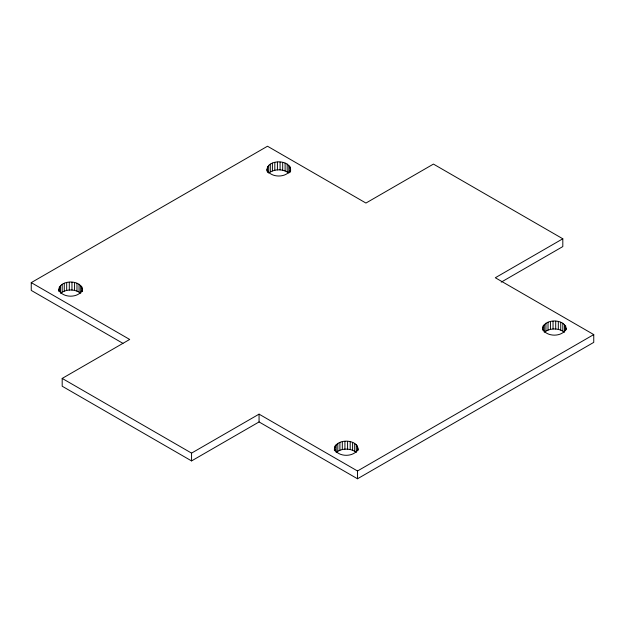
<?xml version="1.0" encoding="UTF-8"?>
<svg xmlns="http://www.w3.org/2000/svg" width="625" height="625" viewBox="0 0 625 625"><rect width="100%" height="100%" fill="white"/><g stroke="black" fill="none" stroke-linecap="round" stroke-linejoin="round"><path stroke-width="0.94" d="M82.484 291.266C83.398 278.93 57.852 278.93 58.766 291.266M82.484 289.891C78.516 298.273 62.734 298.273 58.766 289.891M290.609 171.109C291.523 158.773 265.977 158.773 266.891 171.109M290.609 169.727C286.641 178.109 270.859 178.109 266.891 169.727M358.109 450.398C359.023 438.062 333.477 438.062 334.391 450.398M358.109 449.016C354.141 457.398 338.359 457.398 334.391 449.016M566.234 329.266C565.703 318.219 543.047 318.219 542.516 329.266M566.234 328.859C562.266 337.242 546.484 337.242 542.516 328.859M80.727 285.453L80.727 293.25C75.047 288.906 66.203 288.906 60.523 293.25L60.523 285.453M288.852 165.289L288.852 173.086C283.172 168.742 274.328 168.742 268.648 173.086L268.648 165.289M356.352 444.586L356.352 452.375C350.672 448.031 341.828 448.031 336.148 452.375L336.148 444.586M564.477 324.422L564.477 332.219C558.797 327.875 549.953 327.875 544.273 332.219L544.273 324.422M122.953 343.359L31.25 290.414L31.25 282.625L267.5 146.227L365.938 203.055L433.437 164.086L562.812 238.781L562.812 246.578L501.219 282.133M562.812 238.781L495.312 277.75L593.75 334.586L593.75 342.375L357.5 478.773L259.062 421.945L191.562 460.914L62.187 386.219L62.187 378.422L129.688 339.453L31.25 282.625M62.187 378.422L191.562 453.117L259.062 414.148L357.5 470.984L593.75 334.586M565.641 325.812L565.641 330.688M562.812 323.219L562.812 331.008M560.727 322.258L560.727 330.047M558.312 321.586L558.312 329.383M555.711 321.242L555.711 329.039M553.039 321.242L553.039 329.039M550.438 321.586L550.438 329.383M548.023 322.258L548.023 330.047M545.938 323.219L545.938 331.008M543.109 325.812L543.109 330.688M357.516 445.977L357.516 450.844M357.5 470.984L357.5 478.773M354.688 443.375L354.688 451.172M352.602 442.414L352.602 450.211M350.188 441.742L350.188 449.539M347.586 441.406L347.586 449.195M344.914 441.398L344.914 449.195M342.312 441.742L342.312 449.539M339.898 442.414L339.898 450.211M337.812 443.375L337.812 451.172M334.984 445.977L334.984 450.844M290.016 166.68L290.016 172.531M287.188 164.086L287.188 171.883M285.102 163.125L285.102 170.922M282.688 162.453L282.688 170.25M280.086 162.109L280.086 169.906M277.414 162.109L277.414 169.906M274.812 162.453L274.812 170.25M272.398 163.125L272.398 170.922M270.312 164.086L270.312 171.883M267.484 166.68L267.484 172.531M259.062 414.148L259.062 421.945M191.562 453.117L191.562 460.914M81.891 286.844L81.891 291.711M79.062 284.25L79.062 292.039M76.977 283.281L76.977 291.078M74.562 282.617L74.562 290.406M71.961 282.273L71.961 290.062M69.289 282.273L69.289 290.062M66.688 282.617L66.688 290.406M64.273 283.281L64.273 291.078M62.187 284.25L62.187 292.039M59.359 286.844L59.359 291.711"/></g></svg>
